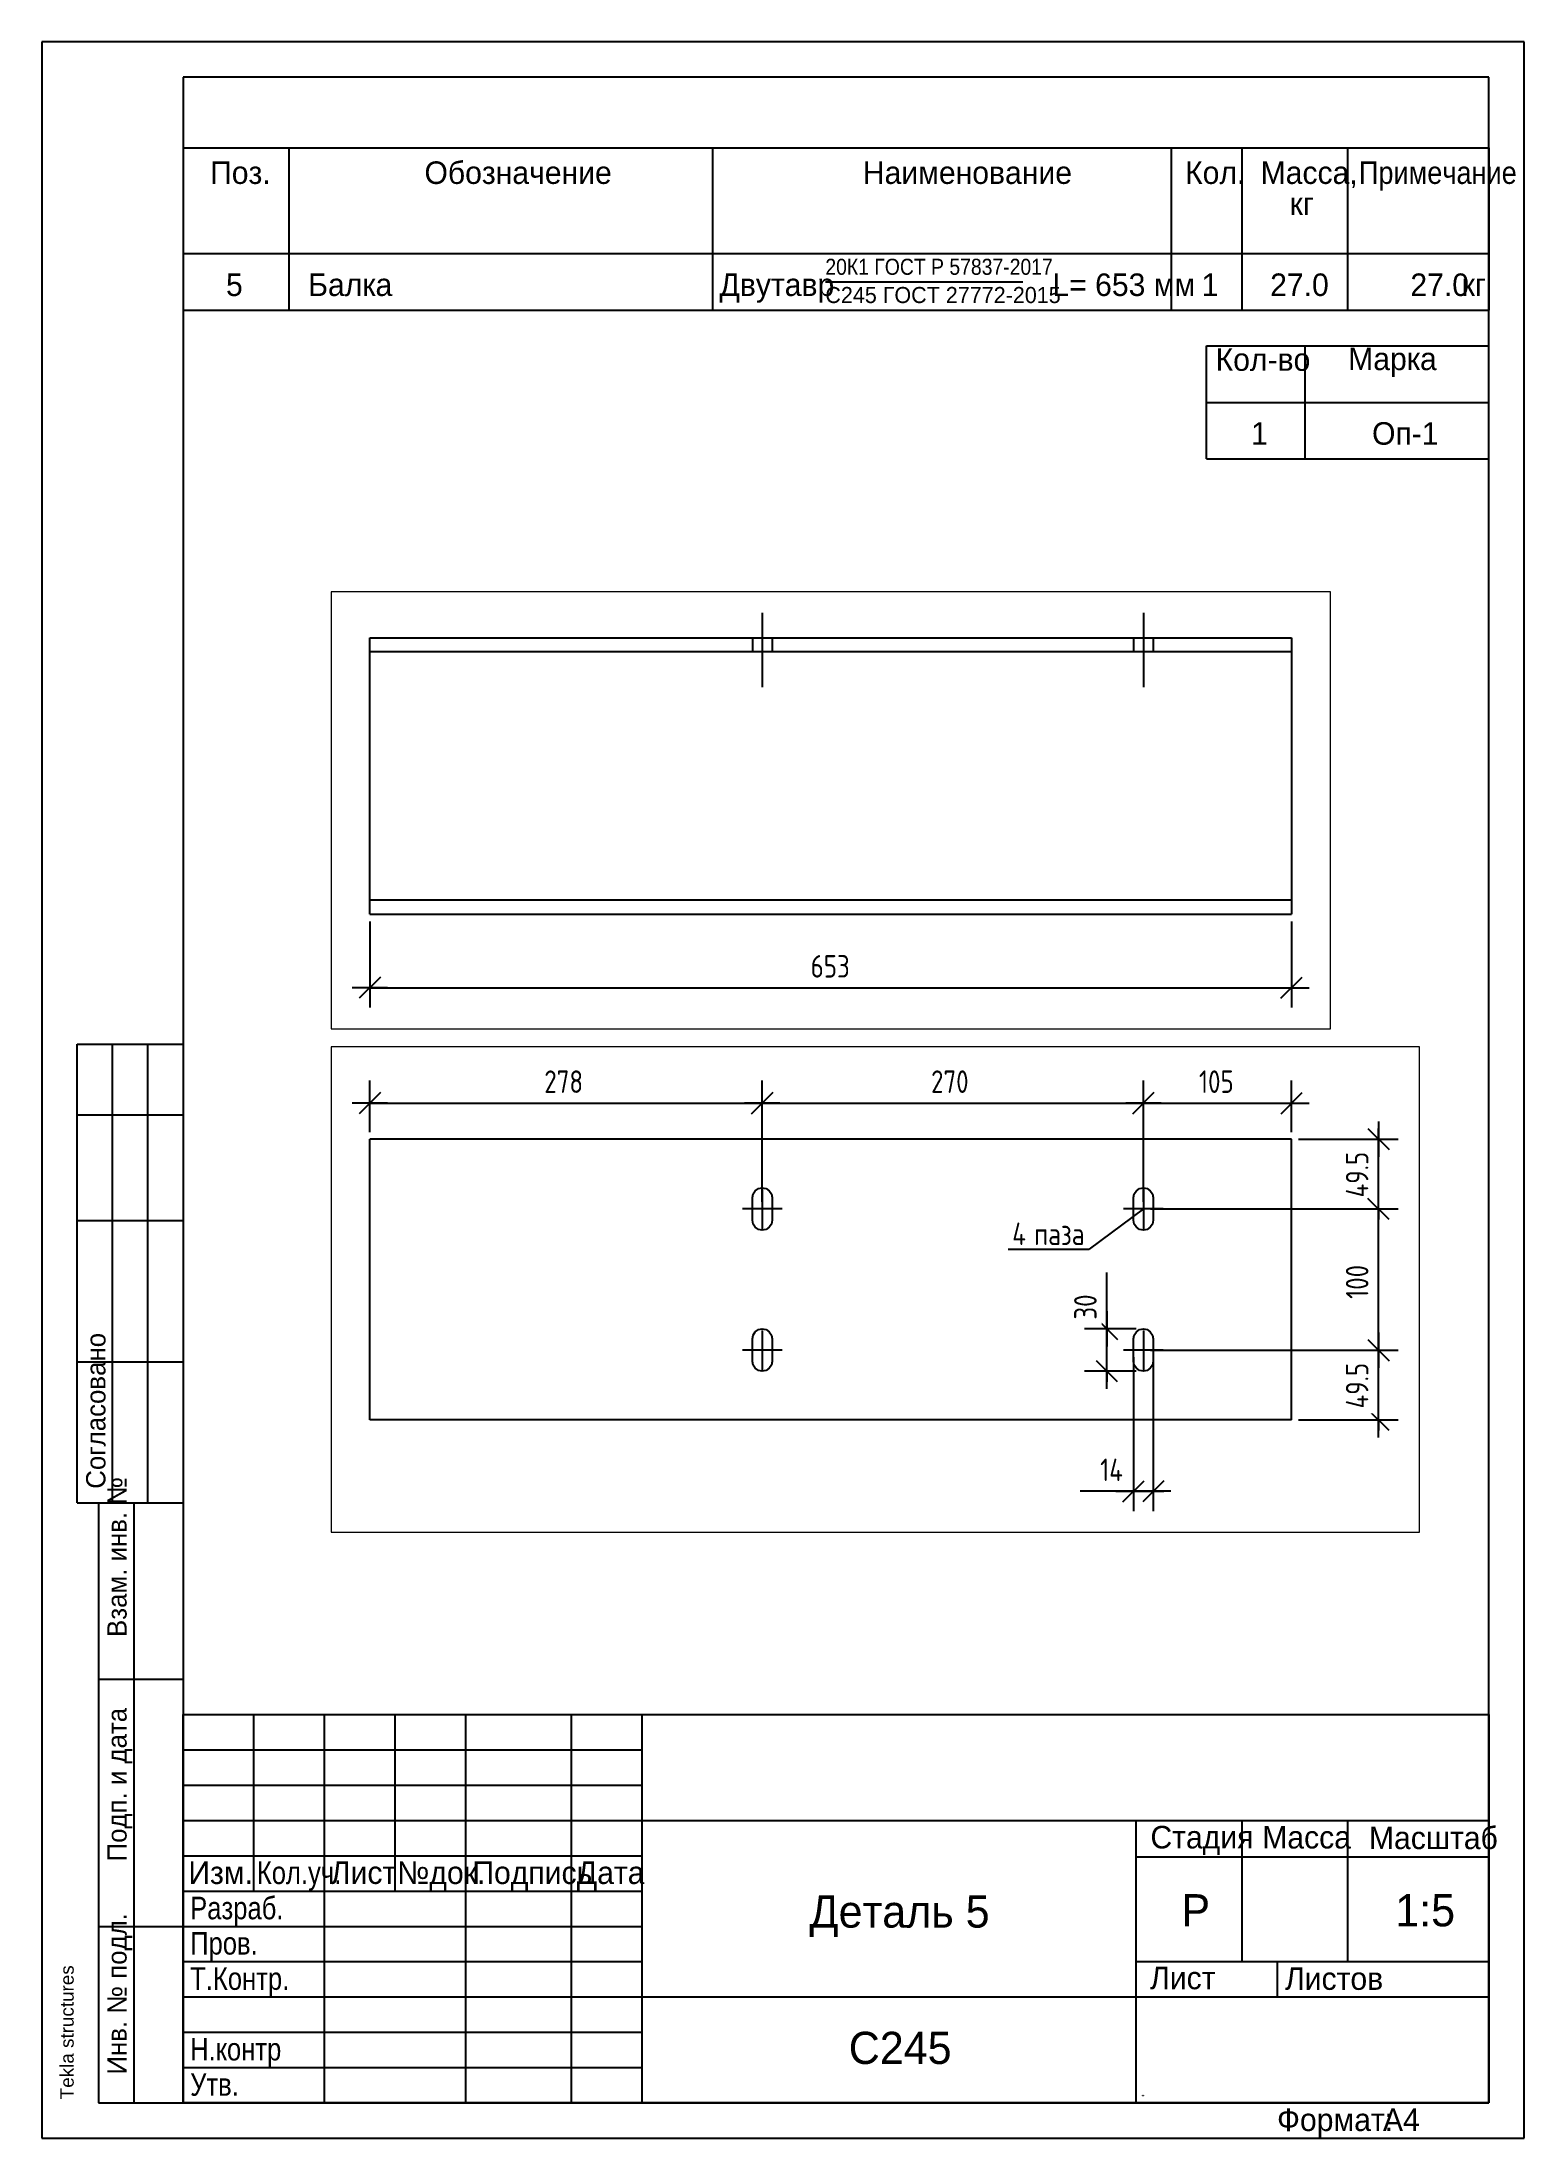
# Paper-space layout 'Layout1' of a CAD drawing. Header units: millimetres. Extents: x 0 to 210, y 0 to 297.
# The model-space entities are those that its viewports show. They can reach past a viewport. Long polylines and large blocks are cut down to what shows.
import ezdxf

# ---------------------------------------------------------------- set-up
doc = ezdxf.new("R2010")
doc.units = ezdxf.units.MM
for name, color, linetype in [('1', 7, 'Continuous'), ('11', 7, 'Continuous'), ('12', 7, 'Continuous'), ('17', 7, 'Continuous'), ('19', 7, 'Continuous'), ('20', 7, 'Continuous')]:
    doc.layers.add(name, color=color, linetype=linetype)
doc.layers.add('Viewport layer', color=7, linetype='Continuous', plot=False)
doc.styles.add('Arial', font='ARIAL.TTF', dxfattribs={"height": 0.2})
doc.styles.add('GOST type A', font='', dxfattribs={"height": 0.2})
doc.styles.add('GOST type A Tekla', font='TEKLA%20GOST%202.304-81%20TYPE%20A.TTF', dxfattribs={"height": 0.2})
doc.styles.get('GOST type A').set_extended_font_data('GOST type A')
picture_1 = doc.add_image_def('image1.png', size_in_pixel=(1, 1))

msp = doc.modelspace()

# ---------------------------------------------------------------- linework, layer by layer
at = {"layer": '1'}
for p, q in [((680.5, 278.5), (27.5, 278.5)), ((27.5, 79.5), (27.5, 278.5)), ((680.5, 79.5), (680.5, 278.5)), ((6506.6, 81), (6506.6, 277)), ((6506.6, 277), (7159.6, 277)), ((7159.6, 277), (7159.6, 81)), ((7159.6, 267), (6506.6, 267)), ((7159.6, 91), (6506.6, 91)), ((680.5, 79.5), (27.5, 79.5)), ((6506.6, 81), (7159.6, 81))]:
    msp.add_line(p, q, dxfattribs=at)
at = {"layer": '17'}
for p in [(575.5, 229), (479.6, 200.4)]:
    msp.add_line(p, (537, 200.4), dxfattribs=at)
at = {"layer": '19'}
for p, q in [((27.5, 283.5), (27.5, 320)), ((305.5, 234), (305.5, 320)), ((305.5, 234), (305.5, 320)), ((575.5, 234), (575.5, 320)), ((575.5, 234), (575.5, 320)), ((680.5, 283.5), (680.5, 320)), ((40, 304), (15, 304)), ((35, 311.5), (20, 296.5)), ((27.5, 304), (20, 304)), ((27.5, 304), (305.5, 304)), ((318, 304), (293, 304)), ((293, 304), (318, 304)), ((313, 311.5), (298, 296.5)), ((298, 296.5), (313, 311.5)), ((305.5, 304), (298, 304)), ((305.5, 304), (575.5, 304)), ((305.5, 304), (313, 304)), ((588, 304), (563, 304)), ((563, 304), (588, 304)), ((583, 311.5), (568, 296.5)), ((568, 296.5), (583, 311.5)), ((575.5, 304), (568, 304)), ((575.5, 304), (680.5, 304)), ((575.5, 304), (583, 304)), ((668, 304), (693, 304)), ((673, 296.5), (688, 311.5)), ((680.5, 304), (688, 304)), ((734.6, 286), (749.6, 271)), ((742.1, 291), (742.1, 266)), ((685.5, 278.5), (756.1, 278.5)), ((742.1, 229), (742.1, 278.5)), ((742.1, 216.5), (742.1, 241.5)), ((580.5, 229), (756.1, 229)), ((749.6, 221.5), (734.6, 236.5)), ((542.2, 151.5), (557.2, 136.5)), ((549.7, 156.5), (549.7, 131.5)), ((570.5, 144), (533.7, 144)), ((549.7, 114), (549.7, 144)), ((734.6, 136.5), (749.6, 121.5)), ((734.6, 136.5), (749.6, 121.5)), ((742.1, 141.5), (742.1, 116.5)), ((742.1, 141.5), (742.1, 116.5)), ((557.2, 106.5), (542.2, 121.5)), ((549.7, 101.5), (549.7, 126.5)), ((568.5, 124), (568.5, 15)), ((580.5, 129), (756.1, 129)), ((580.5, 129), (756.1, 129)), ((582.5, 124), (582.5, 15)), ((742.1, 129), (742.1, 121.5)), ((742.1, 79.5), (742.1, 129)), ((570.5, 114), (533.7, 114)), ((549.7, 114), (549.7, 106.5)), ((742.1, 67), (742.1, 92)), ((685.5, 79.5), (756.1, 79.5)), ((749.6, 72), (734.6, 87)), ((6506.6, 76), (6506.6, 15)), ((7159.6, 76), (7159.6, 15)), ((561, 21.5), (576, 36.5)), ((590, 36.5), (575, 21.5)), ((6514.1, 36.5), (6499.1, 21.5)), ((7152.1, 21.5), (7167.1, 36.5)), ((556, 29), (581, 29)), ((568.5, 29), (582.5, 29)), ((595, 29), (570, 29)), ((582.5, 29), (590, 29)), ((6519.1, 29), (6494.1, 29)), ((6506.6, 29), (6499.1, 29)), ((6506.6, 29), (7159.6, 29)), ((7147.1, 29), (7172.1, 29)), ((7159.6, 29), (7167.1, 29))]:
    msp.add_line(p, q, dxfattribs=at)
at = {"layer": '20'}
for p, q in [((6784.6, 294.5), (6784.6, 242)), ((6784.6, 294.5), (6784.6, 242)), ((7054.6, 294.5), (7054.6, 242)), ((7054.6, 294.5), (7054.6, 242)), ((6777.6, 277), (6777.6, 267)), ((6777.6, 277), (6777.6, 267)), ((6791.6, 277), (6791.6, 267)), ((6791.6, 277), (6791.6, 267)), ((7047.6, 277), (7047.6, 267)), ((7047.6, 277), (7047.6, 267)), ((7061.6, 277), (7061.6, 267)), ((7061.6, 277), (7061.6, 267)), ((298.5, 237), (299, 239.7)), ((299, 239.7), (300.6, 241.9)), ((300.6, 241.9), (302.8, 243.5)), ((302.8, 243.5), (305.5, 244)), ((305.5, 244), (305.5, 244)), ((305.5, 244), (308.2, 243.5)), ((305.5, 243), (305.5, 215)), ((308.2, 243.5), (310.4, 241.9)), ((310.4, 241.9), (312, 239.7)), ((312, 239.7), (312.5, 237)), ((568.5, 237), (569, 239.7)), ((569, 239.7), (570.6, 241.9)), ((570.6, 241.9), (572.8, 243.5)), ((572.8, 243.5), (575.5, 244)), ((575.5, 244), (575.5, 244)), ((575.5, 244), (578.2, 243.5)), ((575.5, 243), (575.5, 215)), ((578.2, 243.5), (580.4, 241.9)), ((580.4, 241.9), (582, 239.7)), ((582, 239.7), (582.5, 237)), ((319.5, 229), (291.5, 229)), ((298.5, 221), (298.5, 237)), ((312.5, 237), (312.5, 221)), ((589.5, 229), (561.5, 229)), ((568.5, 221), (568.5, 237)), ((582.5, 237), (582.5, 221)), ((299, 218.3), (298.5, 221)), ((300.6, 216.1), (299, 218.3)), ((302.8, 214.5), (300.6, 216.1)), ((305.5, 214), (302.8, 214.5)), ((308.2, 214.5), (305.5, 214)), ((305.5, 214), (305.5, 214)), ((310.4, 216.1), (308.2, 214.5)), ((312, 218.3), (310.4, 216.1)), ((312.5, 221), (312, 218.3)), ((569, 218.3), (568.5, 221)), ((570.6, 216.1), (569, 218.3)), ((572.8, 214.5), (570.6, 216.1)), ((575.5, 214), (572.8, 214.5)), ((578.2, 214.5), (575.5, 214)), ((575.5, 214), (575.5, 214)), ((580.4, 216.1), (578.2, 214.5)), ((582, 218.3), (580.4, 216.1)), ((582.5, 221), (582, 218.3)), ((298.5, 137), (299, 139.7)), ((298.5, 121), (298.5, 137)), ((299, 139.7), (300.6, 141.9)), ((300.6, 141.9), (302.8, 143.5)), ((302.8, 143.5), (305.5, 144)), ((305.5, 144), (305.5, 144)), ((305.5, 144), (308.2, 143.5)), ((305.5, 143), (305.5, 115)), ((308.2, 143.5), (310.4, 141.9)), ((310.4, 141.9), (312, 139.7)), ((312, 139.7), (312.5, 137)), ((312.5, 137), (312.5, 121)), ((568.5, 137), (569, 139.7)), ((568.5, 121), (568.5, 137)), ((569, 139.7), (570.6, 141.9)), ((570.6, 141.9), (572.8, 143.5)), ((572.8, 143.5), (575.5, 144)), ((575.5, 144), (575.5, 144)), ((575.5, 144), (578.2, 143.5)), ((575.5, 143), (575.5, 115)), ((578.2, 143.5), (580.4, 141.9)), ((580.4, 141.9), (582, 139.7)), ((582, 139.7), (582.5, 137)), ((582.5, 137), (582.5, 121)), ((319.5, 129), (291.5, 129)), ((299, 118.3), (298.5, 121)), ((312.5, 121), (312, 118.3)), ((589.5, 129), (561.5, 129)), ((569, 118.3), (568.5, 121)), ((582.5, 121), (582, 118.3)), ((300.6, 116.1), (299, 118.3)), ((302.8, 114.5), (300.6, 116.1)), ((305.5, 114), (302.8, 114.5)), ((308.2, 114.5), (305.5, 114)), ((305.5, 114), (305.5, 114)), ((310.4, 116.1), (308.2, 114.5)), ((312, 118.3), (310.4, 116.1)), ((570.6, 116.1), (569, 118.3)), ((572.8, 114.5), (570.6, 116.1)), ((575.5, 114), (572.8, 114.5)), ((578.2, 114.5), (575.5, 114)), ((575.5, 114), (575.5, 114)), ((580.4, 116.1), (578.2, 114.5)), ((582, 118.3), (580.4, 116.1))]:
    msp.add_line(p, q, dxfattribs=at)

# ---------------------------------------------------------------- texts
at = {"layer": '17', "style": 'GOST type A'}
for s, height, p in [('4', 16, (482.6, 203.4)), ('паза', 15.95, (498.1, 203.4))]:
    msp.add_text(s, height=height, dxfattribs=at).set_placement(p)

# ---------------------------------------------------------------- next in the draw order: wipeouts: each hides what was drawn before it
for points in [[(185.4, 307.8), (185.4, 332.3), (147.6, 332.3), (147.6, 307.8)], [(459.4, 307.8), (459.4, 332.3), (421.6, 332.3), (421.6, 307.8)], [(644.6, 307.8), (644.6, 332.3), (611.4, 332.3), (611.4, 307.8)], [(738.4, 273.8), (713.9, 273.8), (713.9, 233.7), (738.4, 233.7)], [(545.9, 173.4), (521.4, 173.4), (521.4, 147.1), (545.9, 147.1)], [(565.4, 32.7), (565.4, 57.2), (541.4, 57.2), (541.4, 32.7)], [(6850.9, 32.7), (6850.9, 57.2), (6815.4, 57.2), (6815.4, 32.7)]]:
    msp.add_wipeout(points).dxf.layer = '19'

# ---------------------------------------------------------------- next in the draw order: linework, layer by layer
at = {"layer": '19'}
for p, q in [((742.1, 278.5), (742.1, 286)), ((742.1, 216.5), (742.1, 241.5)), ((580.5, 229), (756.1, 229)), ((749.6, 221.5), (734.6, 236.5)), ((742.1, 229), (742.1, 236.5)), ((742.1, 229), (742.1, 221.5)), ((742.1, 129), (742.1, 229)), ((549.7, 144), (549.7, 184)), ((549.7, 144), (549.7, 176.5)), ((568.5, 29), (530.8, 29)), ((568.5, 29), (538.3, 29))]:
    msp.add_line(p, q, dxfattribs=at)

# ---------------------------------------------------------------- next in the draw order: texts
at = {"layer": '19', "style": 'GOST type A'}
for s, p in [('278', (151.1, 311.2)), ('270', (425.1, 311.2)), ('105', (614.9, 311.2)), ('14', (544.9, 36.2)), ('653', (6818.9, 36.2))]:
    msp.add_text(s, height=15.95, dxfattribs=at).set_placement(p)
for s, p in [('49.5', (734.9, 237.2)), ('30', (542.4, 150.6))]:
    msp.add_text(s, height=15.95, rotation=90.0002, dxfattribs=at).set_placement(p)

# ---------------------------------------------------------------- next in the draw order: wipeouts: each hides what was drawn before it
for points in [[(738.4, 196.2), (713.9, 196.2), (713.9, 161.8), (738.4, 161.8)], [(738.4, 124.3), (713.9, 124.3), (713.9, 84.2), (738.4, 84.2)]]:
    msp.add_wipeout(points).dxf.layer = '19'

# ---------------------------------------------------------------- next in the draw order: linework, layer by layer
at = {"layer": '19'}
for p, q in [((742.1, 129), (742.1, 136.5)), ((742.1, 79.5), (742.1, 72))]:
    msp.add_line(p, q, dxfattribs=at)

# ---------------------------------------------------------------- next in the draw order: texts
at = {"layer": '19', "style": 'GOST type A'}
for s, p in [('100', (734.9, 165.3)), ('49.5', (734.9, 87.7))]:
    msp.add_text(s, height=15.95, rotation=90.0002, dxfattribs=at).set_placement(p)

psp = doc.layouts.get("Layout1")

# ---------------------------------------------------------------- linework, layer by layer
at = {"layer": '11'}
for p, q in [((210, 297), (0, 297)), ((0, 297), (0, 0)), ((210, 0), (210, 297)), ((205, 292), (20, 292)), ((20, 292), (20, 5)), ((205, 5), (205, 292)), ((20, 5), (205, 5)), ((0, 0), (210, 0))]:
    psp.add_line(p, q, dxfattribs=at)
at = {"layer": '12'}
for p, q in [((20, 282), (20, 267)), ((20, 282), (205, 282)), ((35, 282), (35, 267)), ((95, 282), (95, 267)), ((160, 282), (160, 267)), ((170, 282), (170, 267)), ((185, 282), (185, 267)), ((205, 282), (205, 267)), ((20, 267), (205, 267)), ((20, 267), (20, 259)), ((35, 267), (35, 259)), ((95, 267), (95, 259)), ((160, 267), (160, 259)), ((170, 267), (170, 259)), ((185, 267), (185, 259)), ((205, 267), (205, 259)), ((111, 263), (139, 263)), ((20, 259), (205, 259)), ((165, 245.93), (165, 253.93)), ((165, 253.93), (205, 253.93)), ((179, 245.93), (179, 253.93)), ((205, 245.93), (205, 253.93)), ((165, 245.93), (205, 245.93)), ((165, 237.93), (165, 245.93)), ((179, 237.93), (179, 245.93)), ((205, 237.93), (205, 245.93)), ((165, 237.93), (205, 237.93)), ((5, 90), (5, 155)), ((5, 155), (20, 155)), ((10, 90), (10, 155)), ((15, 90), (15, 155)), ((20, 155), (20, 5)), ((5, 145), (20, 145)), ((5, 130), (20, 130)), ((5, 110), (20, 110)), ((5, 90), (20, 90)), ((8, 90), (8, 5)), ((13, 90), (13, 5)), ((8, 65), (20, 65)), ((20, 5), (20, 60)), ((20, 60), (205, 60)), ((30, 60), (30, 35)), ((40, 60), (40, 5)), ((50, 60), (50, 35)), ((60, 60), (60, 5)), ((75, 60), (75, 5)), ((85, 60), (85, 5)), ((205, 60), (205, 5)), ((20, 55), (85, 55)), ((20, 50), (85, 50)), ((20, 45), (85, 45)), ((85, 45), (205, 45)), ((155, 45), (155, 5)), ((170, 45), (170, 25)), ((185, 45), (185, 25)), ((20, 40), (85, 40)), ((155, 39.87), (205, 39.87)), ((20, 35), (85, 35)), ((8, 30), (20, 30)), ((20, 30), (85, 30)), ((20, 25), (85, 25)), ((155, 25), (205, 25)), ((175, 25), (175, 20)), ((20, 20), (85, 20)), ((85, 20), (205, 20)), ((20, 15), (85, 15)), ((20, 10), (85, 10)), ((8, 5), (20, 5)), ((205, 5), (20, 5))]:
    psp.add_line(p, q, dxfattribs=at)

# ---------------------------------------------------------------- texts
at = {"layer": '11', "style": 'Arial'}
psp.add_text('Tekla structures', height=1.9102, rotation=90, dxfattribs=at).set_placement((4.5, 5.5))
at = {"layer": '12', "style": 'GOST type A Tekla'}
for s, height, p in [('Поз.', 3.192, (23.83, 276.88)), ('Обозначение', 3.192, (54.2, 276.88)), ('Наименование', 3.192, (116.31, 276.88)), ('Кол.', 3.192, (161.97, 276.88)), ('Масса, ', 3.192, (172.67, 276.88)), ('кг', 3.192, (176.78, 272.5)), ('5', 3.19, (26.08, 261)), ('Балка', 3.192, (37.73, 261)), ('Двутавр', 3.192, (96, 261)), ('C245 ГОСТ 27772-2015', 2.28, (111, 260)), ('L= 653 мм', 3.192, (143.17, 261)), ('1', 3.19, (164.31, 261)), ('27.0', 3.192, (174.02, 261)), ('27.0', 3.192, (193.89, 261)), ('кг', 3.192, (201.17, 261)), ('Кол-во', 3.192, (166.3, 250.4)), ('Марка', 3.192, (185.08, 250.5)), ('1', 3.19, (171.31, 239.93)), ('Оп-1', 3.192, (188.46, 239.93)), ('Стадия', 3.192, (157.06, 41.04)), ('Масса', 3.192, (172.9, 41.03)), ('Масштаб', 3.192, (188.02, 40.94)), ('Изм.', 3.192, (20.75, 36)), ('Лист', 3.192, (40.93, 36.01)), ('№док.', 3.192, (50.32, 36)), ('Подпись', 3.192, (60.99, 36)), ('Дата', 3.192, (75.78, 36)), ('Деталь 5', 4.56, (108.75, 29.82)), ('Р', 4.56, (161.45, 30)), ('1:5', 4.56, (191.75, 30)), ('Лист', 3.192, (157, 21.09)), ('Листов', 3.192, (176.12, 21)), ('C245', 4.56, (114.31, 10.5)), ('Формат:', 3.192, (175, 1)), ('A4', 3.192, (190, 1))]:
    psp.add_text(s, height=height, dxfattribs=at).set_placement(p)
for s, height, width, p in [('Примечание', 3.192, 0.9, (186.6, 276.88)), ('20К1 ГОСТ Р 57837-2017', 2.28, 0.9, (111, 264)), ('Кол.уч.', 3.192, 0.85, (30.45, 36)), ('Разраб.', 3.192, 0.85, (21, 31)), ('Пров.', 3.192, 0.85, (21, 26)), ('Т.Контр.', 3.192, 0.85, (21, 21)), ('Н.контр', 3.192, 0.85, (21, 11)), ('Утв.', 3.192, 0.85, (21, 6))]:
    psp.add_text(s, height=height, dxfattribs=dict(at, width=width)).set_placement(p)
for s, p in [('Согласовано', (9, 92)), ('Взам. инв. №', (12, 71)), ('Подп. и дата', (12, 39.2)), ('Инв. № подл.', (12, 9))]:
    psp.add_text(s, height=2.736, rotation=90, dxfattribs=at).set_placement(p)

# ---------------------------------------------------------------- pictures from other files: only their frames are drawn
at = {"layer": '12'}
image = psp.add_image(picture_1, insert=(156, 6), size_in_units=(0.0455, 0.0455), dxfattribs=at)
image.dxf.flags = 7

# ---------------------------------------------------------------- viewports
at = {"layer": 'Viewport layer', "view_target_point": (6833.11, 154.75)}
psp.add_viewport(center=(111.76, 188.14), size=(141.6, 61.9), view_center_point=(0, 0), view_height=309.5, dxfattribs=at)
at = {"layer": 'Viewport layer', "view_target_point": (385.55, 171.87)}
psp.add_viewport(center=(118.07, 120.22), size=(154.22, 68.75), view_center_point=(0, 0), view_height=343.75, status=3, dxfattribs=at)

doc.saveas('drawing.dxf')
